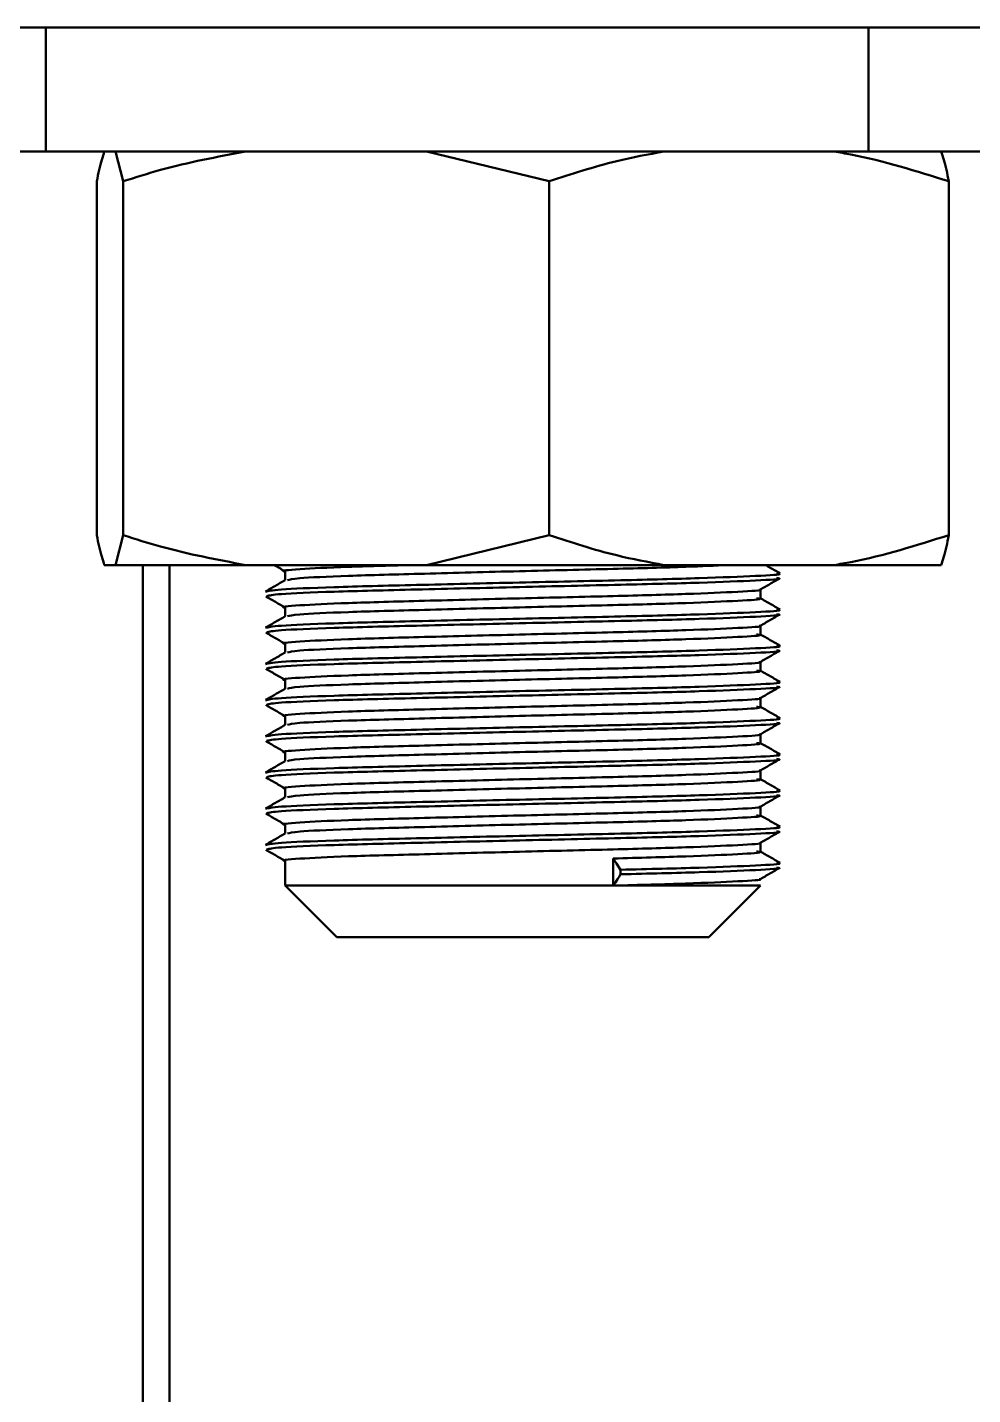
# Model space of a CAD drawing. Header units: millimetres. Extents: x 263 to 2983, y 441 to 2500.
# Drawn here: x 2171.66 to 2180.81, y 2471.67 to 2484.9 of the extents above; entities that cross this region are included whole.
import ezdxf

# ---------------------------------------------------------------- set-up
doc = ezdxf.new("R2010")
doc.units = ezdxf.units.MM
doc.header["$LTSCALE"] = 0.5
doc.layers.add('BOL', color=7, linetype='Continuous', lineweight=50)

msp = doc.modelspace()

# ---------------------------------------------------------------- linework, layer by layer
at = {"layer": 'BOL'}
for p, q in [((1512.739, 2484.896), (2400.823, 2484.896)), ((2171.844, 2483.696), (2171.844, 2484.896)), ((2179.8, 2483.696), (2179.8, 2484.896)), ((2171.844, 2483.696), (2154.523, 2483.696)), ((2179.8, 2483.696), (2171.844, 2483.696)), ((2172.517, 2483.696), (2172.59, 2483.407)), ((2175.527, 2483.696), (2176.712, 2483.407)), ((2188.697, 2483.696), (2179.8, 2483.696)), ((2172.336, 2483.407), (2172.336, 2479.985)), ((2172.59, 2483.407), (2172.59, 2479.985)), ((2176.712, 2483.407), (2176.712, 2479.985)), ((2180.578, 2483.407), (2180.578, 2479.985)), ((2172.517, 2479.696), (2172.59, 2479.985)), ((2175.527, 2479.696), (2176.712, 2479.985)), ((2172.409, 2479.696), (2172.517, 2479.696)), ((2173.775, 2479.696), (2172.517, 2479.696)), ((2172.783, 2465.096), (2172.783, 2479.696)), ((2173.04, 2479.696), (2173.04, 2283.896)), ((2173.775, 2479.696), (2175.527, 2479.696)), ((2177.823, 2479.696), (2175.527, 2479.696)), ((2177.823, 2479.696), (2179.467, 2479.696)), ((2180.505, 2479.696), (2179.467, 2479.696)), ((2174.157, 2479.636), (2174.157, 2479.55)), ((2178.757, 2479.374), (2178.757, 2479.46)), ((2174.157, 2479.286), (2174.157, 2479.2)), ((2178.757, 2479.024), (2178.757, 2479.11)), ((2174.157, 2478.936), (2174.157, 2478.85)), ((2178.757, 2478.674), (2178.757, 2478.76)), ((2174.157, 2478.586), (2174.157, 2478.5)), ((2178.757, 2478.324), (2178.757, 2478.41)), ((2174.157, 2478.236), (2174.157, 2478.15)), ((2178.757, 2477.974), (2178.757, 2478.06)), ((2174.157, 2477.886), (2174.157, 2477.8)), ((2178.757, 2477.624), (2178.757, 2477.71)), ((2174.157, 2477.536), (2174.157, 2477.45)), ((2178.757, 2477.274), (2178.757, 2477.36)), ((2174.157, 2477.186), (2174.157, 2477.1)), ((2178.757, 2476.924), (2178.757, 2477.01)), ((2174.157, 2476.836), (2174.157, 2476.596)), ((2177.332, 2476.858), (2177.332, 2476.596)), ((2177.404, 2476.705), (2177.404, 2476.749)), ((2174.157, 2476.596), (2174.657, 2476.096)), ((2174.157, 2476.596), (2177.332, 2476.596)), ((2177.332, 2476.596), (2178.757, 2476.596)), ((2178.257, 2476.096), (2178.757, 2476.596)), ((2174.657, 2476.096), (2177.142, 2476.096)), ((2177.142, 2476.096), (2178.257, 2476.096))]:
    msp.add_line(p, q, dxfattribs=at)
at = {"layer": 'BOL', "flags": 128}
msp.add_lwpolyline([(2177.404, 2476.749), (2177.364, 2476.81), (2177.332, 2476.858)], dxfattribs=at)
at = {"layer": 'BOL'}
for points, knots in [([(2172.336, 2483.407), (2172.344, 2483.445), (2172.368, 2483.568), (2172.392, 2483.643), (2172.409, 2483.696)], [0, 0, 0, 0, 0.309704, 1, 1, 1, 1]), ([(2172.59, 2483.407), (2172.711, 2483.445), (2173.1, 2483.568), (2173.499, 2483.643), (2173.775, 2483.696)], [0, 0, 0, 0, 0.309735, 1, 1, 1, 1]), ([(2176.712, 2483.407), (2176.929, 2483.478), (2177.295, 2483.597), (2177.67, 2483.667), (2177.823, 2483.696)], [0, 0, 0, 0, 0.592719, 1, 1, 1, 1]), ([(2179.467, 2483.696), (2179.522, 2483.686), (2179.897, 2483.621), (2180.265, 2483.506), (2180.578, 2483.407)], [0, 0, 0, 0, 0.146023, 1, 1, 1, 1]), ([(2180.578, 2483.407), (2180.571, 2483.445), (2180.547, 2483.568), (2180.522, 2483.643), (2180.505, 2483.696)], [0, 0, 0, 0, 0.30973, 1, 1, 1, 1]), ([(2172.336, 2479.985), (2172.344, 2479.947), (2172.368, 2479.824), (2172.392, 2479.748), (2172.409, 2479.696)], [0, 0, 0, 0, 0.3097, 1, 1, 1, 1]), ([(2172.59, 2479.985), (2172.711, 2479.947), (2173.1, 2479.824), (2173.499, 2479.748), (2173.775, 2479.696)], [0, 0, 0, 0, 0.309731, 1, 1, 1, 1]), ([(2176.712, 2479.985), (2176.929, 2479.914), (2177.295, 2479.795), (2177.67, 2479.725), (2177.823, 2479.696)], [0, 0, 0, 0, 0.592717, 1, 1, 1, 1]), ([(2179.467, 2479.696), (2179.522, 2479.705), (2179.897, 2479.77), (2180.265, 2479.886), (2180.578, 2479.985)], [0, 0, 0, 0, 0.1460201, 1, 1, 1, 1]), ([(2180.578, 2479.985), (2180.571, 2479.947), (2180.547, 2479.824), (2180.522, 2479.748), (2180.505, 2479.696)], [0, 0, 0, 0, 0.309726, 1, 1, 1, 1]), ([(2174.052, 2479.696), (2174.056, 2479.693), (2174.092, 2479.673), (2174.128, 2479.652), (2174.159, 2479.634)], [0, 0, 0, 0, 0.119937, 1, 1, 1, 1]), ([(2174.162, 2479.634), (2174.161, 2479.634), (2174.095, 2479.641), (2174.275, 2479.656), (2174.683, 2479.678), (2175.155, 2479.69), (2175.367, 2479.696)], [0, 0, 0, 0, 0.006523, 0.357657, 0.711051, 1, 1, 1, 1]), ([(2174.18, 2479.55), (2174.202, 2479.556), (2174.25, 2479.57), (2174.736, 2479.592), (2175.49, 2479.612), (2176.421, 2479.637), (2177.321, 2479.658), (2178.045, 2479.677), (2178.317, 2479.69), (2178.44, 2479.696)], [0, 0, 0, 0, 0.12716, 0.277818, 0.430059, 0.588473, 0.743341, 0.883454, 1, 1, 1, 1]), ([(2178.946, 2479.616), (2178.914, 2479.634), (2178.868, 2479.661), (2178.822, 2479.687), (2178.807, 2479.696)], [0, 0, 0, 0, 0.682109, 1, 1, 1, 1]), ([(2173.969, 2479.438), (2173.995, 2479.445), (2174.048, 2479.459), (2174.592, 2479.483), (2175.411, 2479.503), (2176.417, 2479.527), (2177.397, 2479.548), (2178.214, 2479.569), (2178.733, 2479.591), (2178.985, 2479.605), (2178.923, 2479.613), (2178.912, 2479.615)], [0, 0, 0, 0, 0.122764, 0.246317, 0.371146, 0.501077, 0.628073, 0.742975, 0.861237, 0.975222, 1, 1, 1, 1]), ([(2174.158, 2479.55), (2174.127, 2479.532), (2174.064, 2479.496), (2174, 2479.459), (2173.969, 2479.441)], [0, 0, 0, 0, 0.5015205, 1, 1, 1, 1]), ([(2173.982, 2479.396), (2174.007, 2479.402), (2174.059, 2479.416), (2174.594, 2479.439), (2175.411, 2479.459), (2176.417, 2479.483), (2177.397, 2479.505), (2178.214, 2479.525), (2178.733, 2479.547), (2178.984, 2479.561), (2178.924, 2479.569), (2178.913, 2479.571)], [0, 0, 0, 0, 0.113576, 0.238582, 0.364879, 0.496338, 0.624826, 0.74108, 0.860732, 0.976057, 1, 1, 1, 1]), ([(2178.753, 2479.458), (2178.785, 2479.476), (2178.848, 2479.513), (2178.911, 2479.549), (2178.943, 2479.568)], [0, 0, 0, 0, 0.4977323, 1, 1, 1, 1]), ([(2174.162, 2479.284), (2174.161, 2479.284), (2174.095, 2479.291), (2174.271, 2479.307), (2174.723, 2479.329), (2175.494, 2479.35), (2176.419, 2479.374), (2177.325, 2479.395), (2178.082, 2479.416), (2178.553, 2479.438), (2178.789, 2479.451), (2178.747, 2479.458), (2178.745, 2479.458)], [0, 0, 0, 0, 0.002252, 0.127181, 0.252915, 0.379969, 0.512175, 0.641422, 0.758354, 0.878719, 0.994714, 1, 1, 1, 1]), ([(2173.97, 2479.393), (2174.002, 2479.375), (2174.065, 2479.339), (2174.128, 2479.302), (2174.159, 2479.284)], [0, 0, 0, 0, 0.501594, 1, 1, 1, 1]), ([(2174.18, 2479.2), (2174.202, 2479.206), (2174.25, 2479.22), (2174.736, 2479.242), (2175.49, 2479.262), (2176.42, 2479.287), (2177.325, 2479.308), (2178.08, 2479.328), (2178.562, 2479.351), (2178.795, 2479.365), (2178.731, 2479.373), (2178.717, 2479.375)], [0, 0, 0, 0, 0.10528, 0.230112, 0.356254, 0.487513, 0.615833, 0.731927, 0.851429, 0.966593, 1, 1, 1, 1]), ([(2178.946, 2479.266), (2178.914, 2479.284), (2178.851, 2479.321), (2178.788, 2479.357), (2178.756, 2479.375)], [0, 0, 0, 0, 0.498469, 1, 1, 1, 1]), ([(2173.969, 2479.088), (2173.995, 2479.095), (2174.048, 2479.109), (2174.592, 2479.133), (2175.411, 2479.153), (2176.417, 2479.177), (2177.397, 2479.198), (2178.214, 2479.219), (2178.733, 2479.241), (2178.985, 2479.255), (2178.923, 2479.263), (2178.912, 2479.265)], [0, 0, 0, 0, 0.122764, 0.246317, 0.371146, 0.501077, 0.628073, 0.742975, 0.861237, 0.975222, 1, 1, 1, 1]), ([(2174.158, 2479.2), (2174.127, 2479.182), (2174.064, 2479.146), (2174, 2479.109), (2173.969, 2479.091)], [0, 0, 0, 0, 0.5010234, 1, 1, 1, 1]), ([(2173.982, 2479.046), (2174.007, 2479.052), (2174.059, 2479.066), (2174.594, 2479.089), (2175.411, 2479.109), (2176.417, 2479.133), (2177.397, 2479.155), (2178.214, 2479.175), (2178.733, 2479.197), (2178.985, 2479.211), (2178.924, 2479.219), (2178.913, 2479.221)], [0, 0, 0, 0, 0.113559, 0.238546, 0.364825, 0.496264, 0.624733, 0.74097, 0.860604, 0.975912, 1, 1, 1, 1]), ([(2178.753, 2479.108), (2178.785, 2479.126), (2178.848, 2479.163), (2178.911, 2479.199), (2178.943, 2479.218)], [0, 0, 0, 0, 0.498168, 1, 1, 1, 1]), ([(2173.97, 2479.043), (2174.002, 2479.025), (2174.065, 2478.989), (2174.128, 2478.952), (2174.159, 2478.934)], [0, 0, 0, 0, 0.501555, 1, 1, 1, 1]), ([(2174.162, 2478.934), (2174.161, 2478.934), (2174.095, 2478.941), (2174.271, 2478.956), (2174.723, 2478.98), (2175.494, 2479), (2176.419, 2479.024), (2177.325, 2479.045), (2178.082, 2479.066), (2178.554, 2479.088), (2178.789, 2479.101), (2178.747, 2479.108), (2178.745, 2479.108)], [0, 0, 0, 0, 0.002175, 0.127105, 0.252839, 0.379893, 0.512099, 0.641346, 0.758279, 0.878644, 0.99464, 1, 1, 1, 1]), ([(2174.18, 2478.85), (2174.202, 2478.856), (2174.25, 2478.87), (2174.736, 2478.892), (2175.49, 2478.912), (2176.42, 2478.937), (2177.325, 2478.958), (2178.08, 2478.978), (2178.562, 2479.001), (2178.795, 2479.015), (2178.731, 2479.023), (2178.717, 2479.025)], [0, 0, 0, 0, 0.105202, 0.230034, 0.356175, 0.487433, 0.615752, 0.731845, 0.851346, 0.966508, 1, 1, 1, 1]), ([(2178.946, 2478.916), (2178.914, 2478.934), (2178.851, 2478.971), (2178.788, 2479.007), (2178.756, 2479.025)], [0, 0, 0, 0, 0.498499, 1, 1, 1, 1]), ([(2173.969, 2478.738), (2173.995, 2478.745), (2174.048, 2478.759), (2174.592, 2478.783), (2175.411, 2478.803), (2176.417, 2478.827), (2177.397, 2478.848), (2178.214, 2478.869), (2178.733, 2478.891), (2178.985, 2478.905), (2178.923, 2478.913), (2178.912, 2478.915)], [0, 0, 0, 0, 0.122764, 0.246317, 0.371146, 0.501077, 0.628073, 0.742975, 0.861237, 0.975222, 1, 1, 1, 1]), ([(2174.158, 2478.85), (2174.127, 2478.832), (2174.064, 2478.796), (2174, 2478.759), (2173.969, 2478.741)], [0, 0, 0, 0, 0.500926, 1, 1, 1, 1]), ([(2173.982, 2478.696), (2174.007, 2478.702), (2174.059, 2478.716), (2174.594, 2478.739), (2175.411, 2478.759), (2176.417, 2478.783), (2177.397, 2478.805), (2178.214, 2478.825), (2178.733, 2478.847), (2178.985, 2478.861), (2178.924, 2478.869), (2178.913, 2478.871)], [0, 0, 0, 0, 0.1135424, 0.2385113, 0.3647712, 0.496191, 0.6246413, 0.7408609, 0.8604774, 0.9757691, 1, 1, 1, 1]), ([(2174.162, 2478.584), (2174.161, 2478.584), (2174.095, 2478.591), (2174.271, 2478.607), (2174.723, 2478.629), (2175.494, 2478.65), (2176.419, 2478.674), (2177.325, 2478.695), (2178.082, 2478.716), (2178.554, 2478.738), (2178.789, 2478.751), (2178.747, 2478.758), (2178.745, 2478.758)], [0, 0, 0, 0, 0.002098, 0.127027, 0.252762, 0.379816, 0.512022, 0.641269, 0.758202, 0.878567, 0.994563, 1, 1, 1, 1]), ([(2178.753, 2478.758), (2178.785, 2478.776), (2178.848, 2478.813), (2178.911, 2478.849), (2178.943, 2478.868)], [0, 0, 0, 0, 0.498237, 1, 1, 1, 1]), ([(2173.97, 2478.693), (2174.002, 2478.675), (2174.065, 2478.639), (2174.128, 2478.602), (2174.159, 2478.584)], [0, 0, 0, 0, 0.501044, 1, 1, 1, 1]), ([(2174.18, 2478.5), (2174.202, 2478.506), (2174.25, 2478.52), (2174.736, 2478.542), (2175.49, 2478.562), (2176.42, 2478.587), (2177.325, 2478.608), (2178.08, 2478.628), (2178.562, 2478.651), (2178.795, 2478.665), (2178.731, 2478.673), (2178.717, 2478.675)], [0, 0, 0, 0, 0.105126, 0.2299578, 0.3560997, 0.4873575, 0.6156768, 0.73177, 0.8512715, 0.9664344, 1, 1, 1, 1]), ([(2178.946, 2478.566), (2178.914, 2478.584), (2178.851, 2478.621), (2178.788, 2478.657), (2178.756, 2478.675)], [0, 0, 0, 0, 0.498598, 1, 1, 1, 1]), ([(2173.969, 2478.388), (2173.995, 2478.395), (2174.048, 2478.409), (2174.592, 2478.433), (2175.411, 2478.453), (2176.417, 2478.477), (2177.397, 2478.498), (2178.214, 2478.519), (2178.733, 2478.541), (2178.985, 2478.555), (2178.923, 2478.563), (2178.912, 2478.565)], [0, 0, 0, 0, 0.122764, 0.246317, 0.371146, 0.501077, 0.628073, 0.742975, 0.861237, 0.975222, 1, 1, 1, 1]), ([(2174.158, 2478.5), (2174.127, 2478.482), (2174.064, 2478.446), (2174, 2478.409), (2173.969, 2478.391)], [0, 0, 0, 0, 0.500828, 1, 1, 1, 1]), ([(2173.982, 2478.346), (2174.007, 2478.352), (2174.059, 2478.366), (2174.594, 2478.389), (2175.411, 2478.409), (2176.417, 2478.433), (2177.397, 2478.455), (2178.214, 2478.475), (2178.733, 2478.497), (2178.985, 2478.511), (2178.924, 2478.519), (2178.913, 2478.521)], [0, 0, 0, 0, 0.113526, 0.238476, 0.364718, 0.496118, 0.62455, 0.740752, 0.860351, 0.975626, 1, 1, 1, 1]), ([(2178.753, 2478.408), (2178.785, 2478.426), (2178.848, 2478.463), (2178.911, 2478.499), (2178.943, 2478.518)], [0, 0, 0, 0, 0.498744, 1, 1, 1, 1]), ([(2174.162, 2478.234), (2174.161, 2478.234), (2174.095, 2478.241), (2174.271, 2478.256), (2174.723, 2478.28), (2175.494, 2478.3), (2176.419, 2478.324), (2177.325, 2478.345), (2178.082, 2478.366), (2178.553, 2478.388), (2178.789, 2478.401), (2178.746, 2478.408), (2178.745, 2478.408)], [0, 0, 0, 0, 0.002021, 0.12695, 0.252685, 0.379739, 0.511946, 0.641193, 0.758125, 0.878491, 0.994486, 1, 1, 1, 1]), ([(2173.97, 2478.343), (2174.002, 2478.325), (2174.065, 2478.289), (2174.128, 2478.252), (2174.159, 2478.234)], [0, 0, 0, 0, 0.501072, 1, 1, 1, 1]), ([(2174.18, 2478.15), (2174.202, 2478.156), (2174.25, 2478.17), (2174.736, 2478.192), (2175.49, 2478.212), (2176.42, 2478.237), (2177.325, 2478.258), (2178.08, 2478.278), (2178.562, 2478.301), (2178.795, 2478.315), (2178.731, 2478.323), (2178.717, 2478.325)], [0, 0, 0, 0, 0.1050496, 0.2298814, 0.3560233, 0.4872812, 0.6156005, 0.7316937, 0.8511952, 0.9663581, 1, 1, 1, 1]), ([(2178.946, 2478.216), (2178.914, 2478.234), (2178.851, 2478.271), (2178.788, 2478.307), (2178.756, 2478.325)], [0, 0, 0, 0, 0.499168, 1, 1, 1, 1]), ([(2173.969, 2478.038), (2173.995, 2478.045), (2174.048, 2478.059), (2174.592, 2478.083), (2175.411, 2478.103), (2176.417, 2478.127), (2177.397, 2478.148), (2178.214, 2478.169), (2178.733, 2478.191), (2178.985, 2478.205), (2178.923, 2478.213), (2178.912, 2478.215)], [0, 0, 0, 0, 0.122764, 0.246317, 0.371146, 0.501077, 0.628073, 0.742975, 0.861237, 0.975222, 1, 1, 1, 1]), ([(2174.158, 2478.15), (2174.127, 2478.132), (2174.064, 2478.096), (2174, 2478.059), (2173.969, 2478.041)], [0, 0, 0, 0, 0.500258, 1, 1, 1, 1]), ([(2173.982, 2477.996), (2174.007, 2478.002), (2174.059, 2478.016), (2174.594, 2478.039), (2175.411, 2478.059), (2176.417, 2478.083), (2177.397, 2478.105), (2178.214, 2478.125), (2178.733, 2478.147), (2178.985, 2478.161), (2178.923, 2478.169), (2178.913, 2478.171)], [0, 0, 0, 0, 0.113509, 0.238441, 0.364664, 0.496045, 0.624457, 0.740642, 0.860223, 0.975481, 1, 1, 1, 1]), ([(2178.753, 2478.058), (2178.785, 2478.076), (2178.848, 2478.113), (2178.911, 2478.149), (2178.943, 2478.168)], [0, 0, 0, 0, 0.4987794, 1, 1, 1, 1]), ([(2173.97, 2477.993), (2174.001, 2477.975), (2174.065, 2477.939), (2174.128, 2477.902), (2174.159, 2477.884)], [0, 0, 0, 0, 0.5005588, 1, 1, 1, 1]), ([(2174.162, 2477.884), (2174.161, 2477.884), (2174.095, 2477.891), (2174.271, 2477.906), (2174.723, 2477.93), (2175.494, 2477.95), (2176.419, 2477.974), (2177.325, 2477.995), (2178.082, 2478.016), (2178.554, 2478.038), (2178.789, 2478.051), (2178.746, 2478.058), (2178.745, 2478.058)], [0, 0, 0, 0, 0.001943, 0.126874, 0.252608, 0.379663, 0.51187, 0.641117, 0.75805, 0.878416, 0.994412, 1, 1, 1, 1]), ([(2174.18, 2477.8), (2174.202, 2477.806), (2174.25, 2477.82), (2174.736, 2477.842), (2175.49, 2477.862), (2176.42, 2477.887), (2177.325, 2477.908), (2178.08, 2477.928), (2178.562, 2477.951), (2178.795, 2477.965), (2178.731, 2477.973), (2178.717, 2477.975)], [0, 0, 0, 0, 0.104976, 0.229807, 0.355949, 0.487206, 0.615525, 0.731618, 0.851119, 0.966282, 1, 1, 1, 1]), ([(2178.946, 2477.866), (2178.914, 2477.884), (2178.851, 2477.921), (2178.788, 2477.957), (2178.756, 2477.975)], [0, 0, 0, 0, 0.499266, 1, 1, 1, 1]), ([(2173.969, 2477.688), (2173.995, 2477.695), (2174.048, 2477.709), (2174.592, 2477.733), (2175.411, 2477.753), (2176.417, 2477.777), (2177.397, 2477.798), (2178.214, 2477.819), (2178.733, 2477.841), (2178.985, 2477.855), (2178.923, 2477.863), (2178.912, 2477.865)], [0, 0, 0, 0, 0.122764, 0.246317, 0.371146, 0.501077, 0.628073, 0.742975, 0.861237, 0.975222, 1, 1, 1, 1]), ([(2174.158, 2477.8), (2174.127, 2477.782), (2174.064, 2477.746), (2174, 2477.709), (2173.969, 2477.691)], [0, 0, 0, 0, 0.5001592, 1, 1, 1, 1]), ([(2173.982, 2477.646), (2174.007, 2477.652), (2174.059, 2477.666), (2174.594, 2477.689), (2175.411, 2477.709), (2176.417, 2477.733), (2177.397, 2477.755), (2178.214, 2477.775), (2178.733, 2477.797), (2178.985, 2477.811), (2178.923, 2477.819), (2178.913, 2477.821)], [0, 0, 0, 0, 0.113491, 0.238404, 0.364607, 0.495968, 0.624361, 0.740528, 0.860091, 0.975331, 1, 1, 1, 1]), ([(2174.161, 2477.534), (2174.16, 2477.534), (2174.095, 2477.541), (2174.271, 2477.557), (2174.723, 2477.58), (2175.494, 2477.6), (2176.419, 2477.624), (2177.325, 2477.645), (2178.082, 2477.666), (2178.554, 2477.688), (2178.789, 2477.701), (2178.746, 2477.708), (2178.744, 2477.708)], [0, 0, 0, 0, 0.0018663, 0.1267966, 0.2525313, 0.3795856, 0.5117928, 0.6410401, 0.757973, 0.8783389, 0.9943348, 1, 1, 1, 1]), ([(2178.753, 2477.708), (2178.785, 2477.726), (2178.848, 2477.763), (2178.911, 2477.799), (2178.943, 2477.818)], [0, 0, 0, 0, 0.49922, 1, 1, 1, 1]), ([(2173.97, 2477.643), (2174.001, 2477.625), (2174.065, 2477.589), (2174.128, 2477.552), (2174.159, 2477.534)], [0, 0, 0, 0, 0.500518, 1, 1, 1, 1]), ([(2174.181, 2477.45), (2174.203, 2477.456), (2174.251, 2477.47), (2174.736, 2477.492), (2175.49, 2477.512), (2176.42, 2477.537), (2177.325, 2477.558), (2178.08, 2477.578), (2178.562, 2477.601), (2178.795, 2477.615), (2178.731, 2477.623), (2178.717, 2477.625)], [0, 0, 0, 0, 0.104891, 0.229723, 0.355865, 0.487123, 0.615442, 0.731535, 0.851037, 0.9662, 1, 1, 1, 1]), ([(2178.946, 2477.516), (2178.914, 2477.534), (2178.851, 2477.571), (2178.788, 2477.607), (2178.756, 2477.625)], [0, 0, 0, 0, 0.4993661, 1, 1, 1, 1]), ([(2173.969, 2477.338), (2173.995, 2477.345), (2174.048, 2477.359), (2174.592, 2477.383), (2175.411, 2477.403), (2176.417, 2477.427), (2177.397, 2477.448), (2178.214, 2477.469), (2178.733, 2477.491), (2178.985, 2477.505), (2178.923, 2477.513), (2178.912, 2477.515)], [0, 0, 0, 0, 0.122764, 0.246317, 0.371146, 0.501077, 0.628072, 0.742975, 0.861237, 0.975222, 1, 1, 1, 1]), ([(2174.158, 2477.45), (2174.127, 2477.432), (2174.064, 2477.396), (2174, 2477.359), (2173.969, 2477.341)], [0, 0, 0, 0, 0.5001282, 1, 1, 1, 1]), ([(2173.982, 2477.296), (2174.007, 2477.302), (2174.059, 2477.316), (2174.594, 2477.339), (2175.411, 2477.359), (2176.417, 2477.383), (2177.397, 2477.405), (2178.214, 2477.425), (2178.733, 2477.447), (2178.985, 2477.461), (2178.923, 2477.469), (2178.912, 2477.471)], [0, 0, 0, 0, 0.1134748, 0.2383693, 0.364554, 0.4958955, 0.6242692, 0.7404196, 0.8599648, 0.9751878, 1, 1, 1, 1]), ([(2178.753, 2477.358), (2178.785, 2477.376), (2178.848, 2477.413), (2178.911, 2477.449), (2178.943, 2477.468)], [0, 0, 0, 0, 0.499728, 1, 1, 1, 1]), ([(2174.161, 2477.184), (2174.16, 2477.184), (2174.095, 2477.191), (2174.271, 2477.206), (2174.723, 2477.23), (2175.494, 2477.25), (2176.419, 2477.274), (2177.325, 2477.295), (2178.082, 2477.316), (2178.554, 2477.338), (2178.789, 2477.351), (2178.746, 2477.358), (2178.744, 2477.358)], [0, 0, 0, 0, 0.001789, 0.12672, 0.252455, 0.379509, 0.511717, 0.640965, 0.757898, 0.878264, 0.99426, 1, 1, 1, 1]), ([(2173.97, 2477.293), (2174.001, 2477.275), (2174.065, 2477.239), (2174.128, 2477.202), (2174.159, 2477.184)], [0, 0, 0, 0, 0.500475, 1, 1, 1, 1]), ([(2174.181, 2477.1), (2174.203, 2477.106), (2174.251, 2477.12), (2174.736, 2477.142), (2175.49, 2477.162), (2176.42, 2477.187), (2177.325, 2477.208), (2178.08, 2477.228), (2178.562, 2477.251), (2178.795, 2477.265), (2178.731, 2477.273), (2178.717, 2477.275)], [0, 0, 0, 0, 0.104815, 0.229647, 0.355788, 0.487046, 0.615366, 0.731459, 0.85096, 0.966123, 1, 1, 1, 1]), ([(2178.946, 2477.166), (2178.914, 2477.184), (2178.851, 2477.221), (2178.788, 2477.257), (2178.756, 2477.275)], [0, 0, 0, 0, 0.499398, 1, 1, 1, 1]), ([(2173.969, 2476.988), (2173.995, 2476.995), (2174.048, 2477.009), (2174.592, 2477.033), (2175.411, 2477.053), (2176.417, 2477.077), (2177.397, 2477.098), (2178.214, 2477.119), (2178.733, 2477.141), (2178.985, 2477.155), (2178.923, 2477.163), (2178.912, 2477.165)], [0, 0, 0, 0, 0.12279, 0.24637, 0.371226, 0.501185, 0.628207, 0.743135, 0.861422, 0.975432, 1, 1, 1, 1]), ([(2174.158, 2477.1), (2174.127, 2477.082), (2174.064, 2477.046), (2174, 2477.009), (2173.969, 2476.991)], [0, 0, 0, 0, 0.500031, 1, 1, 1, 1]), ([(2173.982, 2476.946), (2174.007, 2476.952), (2174.059, 2476.966), (2174.594, 2476.989), (2175.411, 2477.009), (2176.417, 2477.033), (2177.397, 2477.055), (2178.214, 2477.075), (2178.733, 2477.097), (2178.985, 2477.111), (2178.923, 2477.119), (2178.912, 2477.121)], [0, 0, 0, 0, 0.113458, 0.238334, 0.3645, 0.495822, 0.624176, 0.74031, 0.859837, 0.975043, 1, 1, 1, 1]), ([(2178.753, 2477.008), (2178.785, 2477.026), (2178.848, 2477.063), (2178.911, 2477.099), (2178.943, 2477.118)], [0, 0, 0, 0, 0.499766, 1, 1, 1, 1]), ([(2173.97, 2476.943), (2174.001, 2476.925), (2174.065, 2476.889), (2174.128, 2476.852), (2174.159, 2476.834)], [0, 0, 0, 0, 0.5000305, 1, 1, 1, 1]), ([(2174.161, 2476.834), (2174.16, 2476.834), (2174.095, 2476.842), (2174.271, 2476.856), (2174.723, 2476.88), (2175.494, 2476.899), (2176.419, 2476.924), (2177.325, 2476.945), (2178.082, 2476.966), (2178.554, 2476.988), (2178.789, 2477.001), (2178.746, 2477.008), (2178.744, 2477.008)], [0, 0, 0, 0, 0.001712, 0.126643, 0.252378, 0.379432, 0.51164, 0.640888, 0.757821, 0.878187, 0.994183, 1, 1, 1, 1]), ([(2177.332, 2476.858), (2177.581, 2476.865), (2178.085, 2476.878), (2178.561, 2476.901), (2178.795, 2476.915), (2178.731, 2476.924), (2178.717, 2476.926)], [0, 0, 0, 0, 0.301769, 0.612398, 0.911749, 1, 1, 1, 1]), ([(2178.946, 2476.816), (2178.914, 2476.834), (2178.851, 2476.871), (2178.788, 2476.907), (2178.756, 2476.925)], [0, 0, 0, 0, 0.4999702, 1, 1, 1, 1]), ([(2177.404, 2476.749), (2177.673, 2476.756), (2178.22, 2476.769), (2178.732, 2476.791), (2178.985, 2476.805), (2178.923, 2476.813), (2178.912, 2476.815)], [0, 0, 0, 0, 0.309049, 0.627131, 0.933712, 1, 1, 1, 1]), ([(2177.332, 2476.596), (2177.346, 2476.616), (2177.37, 2476.653), (2177.394, 2476.689), (2177.404, 2476.705)], [0, 0, 0, 0, 0.560003, 1, 1, 1, 1]), ([(2177.332, 2476.596), (2177.581, 2476.602), (2178.087, 2476.616), (2178.552, 2476.638), (2178.789, 2476.651), (2178.746, 2476.658), (2178.744, 2476.658)], [0, 0, 0, 0, 0.325548, 0.660653, 0.983592, 1, 1, 1, 1]), ([(2177.404, 2476.705), (2177.673, 2476.712), (2178.22, 2476.725), (2178.732, 2476.747), (2178.985, 2476.761), (2178.923, 2476.769), (2178.912, 2476.771)], [0, 0, 0, 0, 0.3089392, 0.6269081, 0.9333807, 1, 1, 1, 1]), ([(2178.753, 2476.658), (2178.785, 2476.676), (2178.848, 2476.713), (2178.911, 2476.749), (2178.943, 2476.768)], [0, 0, 0, 0, 0.500275, 1, 1, 1, 1])]:
    msp.add_open_spline(points, degree=3, knots=knots, dxfattribs=at)

doc.saveas('drawing.dxf')
